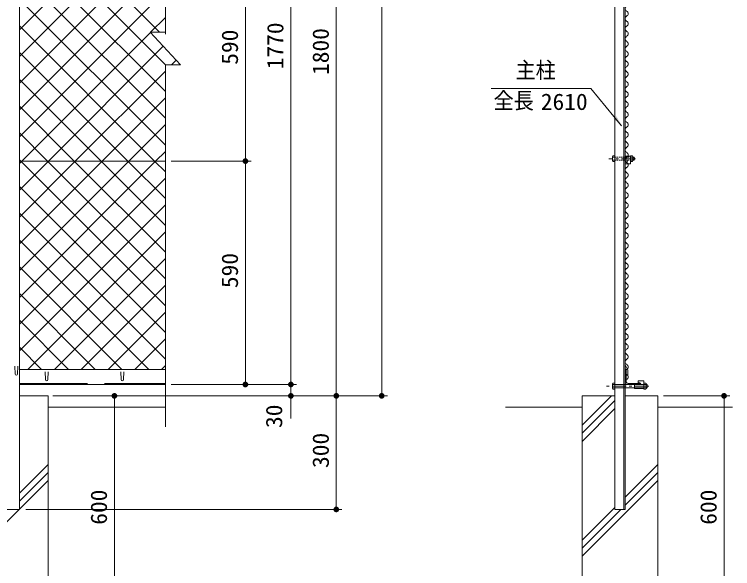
# Model space of a CAD drawing. Units: millimetres, scale not verified. Extents: x -4455 to 4455, y -3150 to 3150.
# Drawn here: x -1610 to 288, y -1008 to 456 of the extents above; entities that cross this region are included whole.
import ezdxf
from ezdxf.enums import TextEntityAlignment as Align

# ---------------------------------------------------------------- set-up
doc = ezdxf.new("R2010")
doc.units = ezdxf.units.MM
doc.header["$LTSCALE"] = 30
for name, pattern in [('DASHED', [7.5, 6, -1.5]), ('USER1', [2, 1.25, -0.25, 0.25, -0.25]), ('USER3', [0.1875, 0.125, -0.0625])]:
    doc.linetypes.add(name, pattern=pattern)
for name, color, linetype, lineweight in [('0-0_1部材', 3, 'Continuous', 18), ('0-1_5寸法', 1, 'Continuous', 18), ('0-2_SUNPOU', 1, 'Continuous', 18), ('0-3_6文字', 3, 'Continuous', 9), ('0-5_4基礎', 4, 'Continuous', 18), ('0-7_GL', 7, 'Continuous', 9), ('0-9_8部品', 3, 'Continuous', 18), ('0-A_2網', 4, 'Continuous', 18), ('0-B_AMI', 3, 'Continuous', 18)]:
    doc.layers.add(name, color=color, linetype=linetype, lineweight=lineweight)
doc.styles.add('ＭＳ ゴシック', font='')
doc.styles.get('ＭＳ ゴシック').set_extended_font_data('MS Gothic')

# ---------------------------------------------------------------- blocks, each defined once
blk = doc.blocks.new('NAMIX13')
at = {"layer": '0-B_AMI'}
for centre, start, end in [((-106.7, -200), 298.07249, 61.92751), ((106.7, -600), 118.07249, 241.92751), ((-106.7, -1000), 298.07249, 61.92751), ((106.7, -1400), 118.07249, 241.92751), ((-106.7, -1800), 298.07249, 61.92751), ((106.7, -2200), 118.07249, 241.92751), ((106.7, -3000), 118.07249, 241.92751), ((-106.7, -2600), 298.07249, 61.92751), ((-106.7, -3400), 298.07249, 61.92751), ((106.7, -3800), 118.07249, 241.92751), ((106.7, -4600), 118.07249, 241.92751), ((-106.7, -4200), 298.07249, 61.92751), ((-106.7, -5000), 298.07249, 61.92751), ((106.7, -5400), 118.07249, 241.92751), ((-106.7, -5800), 298.07249, 61.92751), ((106.7, -6200), 118.07249, 241.92751), ((106.7, -7000), 118.07249, 241.92751), ((-106.7, -6600), 298.07249, 61.92751), ((-106.7, -7400), 298.07249, 61.92751), ((106.7, -7800), 118.07249, 241.92751), ((106.7, -8600), 118.07249, 241.92751), ((-106.7, -8200), 298.07249, 61.92751)]:
    blk.add_arc(centre, 226.7, start, end, dxfattribs=at)
blk = doc.blocks.new('M1')
at = {"layer": '0-2_SUNPOU'}
blk.add_line((-7.5, 0), (-57.86, 0), dxfattribs=at)
for points in [[(0, 0), (-7.5, 0), (-7.44, 0.94)], [(0, 0), (-7.44, -0.94), (-7.5, 0)], [(0, 0), (-7.44, 0.94), (-7.26, 1.87)], [(0, 0), (-7.26, -1.87), (-7.44, -0.94)], [(0, 0), (-7.26, 1.87), (-6.97, 2.76)], [(0, 0), (-6.97, -2.76), (-7.26, -1.87)], [(0, 0), (-6.97, 2.76), (-6.57, 3.61)], [(0, 0), (-6.57, -3.61), (-6.97, -2.76)], [(0, 0), (-6.57, 3.61), (-6.07, 4.41)], [(0, 0), (-6.07, -4.41), (-6.57, -3.61)], [(0, 0), (-6.07, 4.41), (-5.47, 5.13)], [(0, 0), (-5.47, -5.13), (-6.07, -4.41)], [(0, 0), (-5.47, 5.13), (-4.78, 5.78)], [(0, 0), (-4.78, -5.78), (-5.47, -5.13)], [(0, 0), (-4.78, 5.78), (-4.02, 6.33)], [(0, 0), (-4.02, -6.33), (-4.78, -5.78)], [(0, 0), (-4.02, 6.33), (-3.19, 6.79)], [(0, 0), (-3.19, -6.79), (-4.02, -6.33)], [(0, 0), (-3.19, 6.79), (-2.32, 7.13)], [(0, 0), (-2.32, -7.13), (-3.19, -6.79)], [(0, 0), (-2.32, 7.13), (-1.41, 7.37)], [(0, 0), (-1.41, -7.37), (-2.32, -7.13)], [(0, 0), (-1.41, 7.37), (-0.47, 7.49)], [(0, 0), (-0.47, -7.49), (-1.41, -7.37)], [(0, 0), (-0.47, 7.49), (0.47, 7.49)], [(0, 0), (0.47, -7.49), (-0.47, -7.49)], [(0, 0), (0.47, 7.49), (1.41, 7.37)], [(0, 0), (1.41, 7.37), (2.32, 7.13)], [(0, 0), (2.32, 7.13), (3.19, 6.79)], [(0, 0), (3.19, 6.79), (4.02, 6.33)], [(0, 0), (4.02, 6.33), (4.78, 5.78)], [(0, 0), (4.78, 5.78), (5.47, 5.13)], [(0, 0), (5.47, 5.13), (6.07, 4.41)], [(0, 0), (6.07, 4.41), (6.57, 3.61)], [(0, 0), (6.57, 3.61), (6.97, 2.76)], [(0, 0), (6.97, 2.76), (7.26, 1.87)], [(0, 0), (7.26, 1.87), (7.44, 0.94)], [(0, 0), (7.44, 0.94), (7.5, 0)], [(0, 0), (1.41, -7.37), (0.47, -7.49)], [(0, 0), (2.32, -7.13), (1.41, -7.37)], [(0, 0), (3.19, -6.79), (2.32, -7.13)], [(0, 0), (4.02, -6.33), (3.19, -6.79)], [(0, 0), (4.78, -5.78), (4.02, -6.33)], [(0, 0), (5.47, -5.13), (4.78, -5.78)], [(0, 0), (6.07, -4.41), (5.47, -5.13)], [(0, 0), (6.57, -3.61), (6.07, -4.41)], [(0, 0), (6.97, -2.76), (6.57, -3.61)], [(0, 0), (7.26, -1.87), (6.97, -2.76)], [(0, 0), (7.44, -0.94), (7.26, -1.87)], [(0, 0), (7.5, 0), (7.44, -0.94)]]:
    blk.add_solid(points, dxfattribs=at)

msp = doc.modelspace()

# ---------------------------------------------------------------- linework, layer by layer
at = {"layer": '0-0_1部材', "color": 7, "lineweight": 9}
for p, q in [((-1596.46, 1702.15), (-1596.46, -851.56)), ((-23.47, 1301.21), (-23.47, -851.56)), ((0.53, 1307.64), (0.53, -851.56)), ((3.53, 1308.44), (3.53, -851.56)), ((-1596.46, 68.44), (-1210.76, 68.44)), ((3.53, -470.48), (10.84, -482.44)), ((-1596.46, -481.56), (-1210.76, -481.56)), ((3.53, -476.56), (3.53, -516.56)), ((3.53, -478.16), (6.84, -483.57)), ((3.53, -516.56), (3.53, -481.56)), ((3.53, -481.56), (4.53, -481.56)), ((6.53, -513.56), (6.53, -483.56)), ((6.84, -496.57), (6.84, -483.57)), ((10.84, -496.57), (10.84, -482.44)), ((10.84, -496.57), (6.84, -496.57)), ((-1596.46, -521.56), (-1210.76, -521.56)), ((43.53, -521.56), (8.53, -521.56)), ((41.53, -518.56), (11.53, -518.56)), ((28.34, -521.83), (43.09, -521.83)), ((43.53, -521.56), (43.53, -520.56)), ((-1652.46, -851.56), (-1596.46, -851.56)), ((-23.47, -851.56), (3.53, -851.56))]:
    msp.add_line(p, q, dxfattribs=at)
at = {"layer": '0-0_1部材', "color": 4}
for p, q in [((-1210.76, 1703.93), (-1210.76, 403.91)), ((-1250.76, 408.91), (-1170.76, 322.74)), ((-1210.76, 408.91), (-1250.76, 408.91)), ((-1210.76, 322.74), (-1210.76, -633.07)), ((-1210.76, 322.74), (-1170.76, 322.74))]:
    msp.add_line(p, q, dxfattribs=at)
at = {"layer": '0-0_1部材'}
for p, q in [((-29.87, 80.79), (-28.76, 82.71)), ((-29.87, 68.95), (-29.87, 80.79)), ((-29.18, 78.87), (-23.47, 78.87)), ((-28.76, 82.71), (-23.47, 82.71)), ((-23.47, 67.03), (-23.47, 82.71)), ((3.87, 81.19), (3.87, 70.69)), ((3.87, 81.19), (18.07, 81.19)), ((18.07, 67.03), (18.07, 82.71)), ((18.07, 81.19), (18.07, 61.19)), ((23.79, 78.87), (18.07, 78.87)), ((24.47, 68.95), (24.47, 80.79)), ((24.47, 78.87), (28.03, 78.87)), ((24.47, 78.07), (28.43, 78.07)), ((28.03, 70.87), (28.03, 78.87)), ((-29.18, 70.87), (-23.47, 70.87)), ((3.87, 70.69), (7.82, 70.69)), ((3.87, 66.19), (7.82, 66.19)), ((3.87, 66.19), (3.87, 61.19)), ((3.87, 61.19), (18.07, 61.19)), ((23.79, 70.87), (18.07, 70.87)), ((23.37, 67.03), (18.07, 67.03)), ((24.47, 68.95), (23.37, 67.03)), ((24.47, 71.67), (28.43, 71.67)), ((24.47, 70.87), (28.03, 70.87)), ((-1608.21, -473.51), (-1607.46, -494.01)), ((-1600.71, -473.51), (-1601.46, -494.01)), ((-1528.21, -488.06), (-1527.46, -508.56)), ((-1520.71, -488.06), (-1521.46, -508.56)), ((-1328.21, -488.06), (-1327.46, -508.56)), ((-1320.71, -488.06), (-1321.46, -508.56))]:
    msp.add_line(p, q, dxfattribs=at)
at = {"layer": '0-0_1部材', "color": 1, "linetype": 'USER1'}
msp.add_line((31.49, 74.87), (-39.34, 74.87), dxfattribs=at)
at = {"layer": '0-0_1部材', "color": 1, "linetype": 'DASHED'}
msp.add_line((-1596.46, -518.56), (-1210.76, -518.56), dxfattribs=at)
at = {"layer": '0-0_1部材'}
for points in [[(24.47, 80.79), (23.37, 82.71), (18.07, 82.71)], [(-29.87, 68.95), (-28.76, 67.03), (-23.47, 67.03)]]:
    msp.add_lwpolyline(points, dxfattribs=at)
for centre, radius, start, end in [((-26.84, 80.79), 3.03, 180, 219.3382), ((-17.87, 74.87), 12, 160.52878, 199.47122), ((12.47, 74.87), 12, 340.52878, 19.47122), ((21.45, 80.79), 3.03, 320.6618, 0), ((21.1, 74.87), 8, 330, 30), ((-26.84, 68.95), 3.03, 140.6618, 180), ((7.82, 68.44), 2.25, 270, 90), ((21.45, 68.95), 3.03, 0, 39.3382), ((-1604.46, -494.01), 3, 180, 0), ((-1524.46, -508.56), 3, 180, 0), ((-1324.46, -508.56), 3, 180, 0)]:
    msp.add_arc(centre, radius, start, end, dxfattribs=at)
at = {"layer": '0-0_1部材', "color": 7, "lineweight": 9}
for centre, radius, start, end in [((4.53, -483.56), 2, 0, 90), ((8.53, -516.56), 5, 180, 270), ((11.53, -513.56), 5, 180, 270), ((41.53, -520.56), 2, 0, 90)]:
    msp.add_arc(centre, radius, start, end, dxfattribs=at)
at = {"layer": '0-1_5寸法'}
for p, q in [((-639.19, 1624.44), (-639.19, -521.56)), ((-879.19, -491.56), (-879.19, 1218.44)), ((-759.19, 1218.44), (-759.19, -521.56)), ((-999.19, 98.44), (-999.19, 628.44)), ((-1195.76, 68.44), (-984.19, 68.44)), ((-1195.76, 68.44), (-984.19, 68.44)), ((-999.19, -491.56), (-999.19, 38.44)), ((-879.19, -491.56), (-879.19, -461.56)), ((-1195.76, -521.56), (-864.19, -521.56)), ((-1195.76, -521.56), (-864.19, -521.56)), ((-1195.76, -521.56), (-984.19, -521.56)), ((-879.19, -521.56), (-879.19, -551.56)), ((-1507.97, -551.56), (-744.19, -551.56)), ((-1507.97, -551.56), (-624.19, -551.56)), ((-1507.97, -551.56), (-744.19, -551.56)), ((-1505.51, -551.56), (-1330.29, -551.56)), ((-1195.76, -551.56), (-864.19, -551.56)), ((105.03, -551.56), (280.25, -551.56)), ((-1345.29, -581.56), (-1345.29, -1121.56)), ((-879.19, -581.56), (-879.19, -611.56)), ((-759.19, -581.56), (-759.19, -821.56)), ((265.25, -581.56), (265.25, -1121.56)), ((-1579.42, -851.56), (-744.19, -851.56))]:
    msp.add_line(p, q, dxfattribs=at)
at = {"layer": '0-3_6文字', "color": 7}
msp.add_lwpolyline([(-349.96, 260.37), (-86.58, 260.37), (-5.32, 162.05)], dxfattribs=at)
msp.add_solid([(-4.05, 160.51), (-27.17, 180.31), (-19.14, 186.95)], dxfattribs=at)
at = {"layer": '0-5_4基礎', "color": 7, "lineweight": 9}
for p, q in [((-1596.46, -551.56), (-1520.51, -551.56)), ((-1520.51, -1151.56), (-1520.51, -551.56)), ((-109.97, -1151.56), (-109.97, -551.56)), ((-109.97, -551.56), (-23.47, -551.56)), ((3.53, -551.56), (90.03, -551.56)), ((90.03, -1151.56), (90.03, -551.56))]:
    msp.add_line(p, q, dxfattribs=at)
at = {"layer": '0-5_4基礎'}
for p, q in [((-109.97, -629.33), (-32.19, -551.56)), ((-109.97, -650.54), (-23.47, -564.04)), ((-109.97, -671.76), (-23.47, -585.26)), ((-1596.46, -808.74), (-1520.51, -732.79)), ((3.53, -819.29), (90.03, -732.79)), ((-1596.46, -829.95), (-1520.51, -754)), ((3.53, -840.5), (90.03, -754)), ((-1720.51, -975.22), (-1520.51, -775.22)), ((-109.97, -975.22), (90.03, -775.22)), ((-109.97, -932.79), (-23.47, -846.29)), ((-109.97, -954), (-7.52, -851.56))]:
    msp.add_line(p, q, dxfattribs=at)
at = {"layer": '0-7_GL'}
for p, q in [((-1520.51, -581.56), (-1210.76, -581.56)), ((-311.74, -581.56), (-109.97, -581.56)), ((287.86, -581.56), (90.03, -581.56))]:
    msp.add_line(p, q, dxfattribs=at)
at = {"layer": '0-9_8部品', "linetype": 'USER3'}
for p, q in [((-23.47, 78.87), (18.07, 78.87)), ((-23.47, 70.87), (18.07, 70.87))]:
    msp.add_line(p, q, dxfattribs=at)
at = {"layer": '0-9_8部品', "color": 1, "linetype": 'USER1'}
msp.add_line((66.76, -526.01), (-45.86, -526.01), dxfattribs=at)
at = {"layer": '0-9_8部品', "color": 7, "lineweight": 9}
for p, q in [((-29.87, -520.09), (-28.76, -518.17)), ((-29.87, -531.93), (-29.87, -520.09)), ((-29.18, -522.01), (-23.47, -522.01)), ((-29.18, -530.01), (-23.47, -530.01)), ((-28.76, -518.17), (-23.47, -518.17)), ((-23.47, -533.85), (-23.47, -518.17)), ((-1.37, -522.01), (53.34, -522.01)), ((3.53, -530.01), (58.25, -530.01)), ((28.34, -532.33), (28.34, -521.83)), ((38.34, -517.33), (38.34, -512.33)), ((38.34, -512.33), (53.34, -512.33)), ((38.34, -517.33), (43.09, -517.33)), ((53.34, -532.33), (53.34, -512.33)), ((53.34, -518.17), (53.34, -533.85)), ((58.64, -518.17), (53.34, -518.17)), ((59.06, -522.01), (53.34, -522.01)), ((59.06, -530.01), (53.34, -530.01)), ((59.74, -520.09), (58.64, -518.17)), ((28.34, -532.33), (53.34, -532.33)), ((58.64, -533.85), (53.34, -533.85))]:
    msp.add_line(p, q, dxfattribs=at)
at = {"layer": '0-9_8部品', "linetype": 'DASHED'}
for p, q in [((-23.47, -522.01), (3.53, -522.01)), ((-23.47, -530.01), (3.53, -530.01)), ((28.34, -530.33), (53.34, -530.33))]:
    msp.add_line(p, q, dxfattribs=at)
at = {"layer": '0-9_8部品', "color": 7, "lineweight": 9}
for points in [[(59.74, -520.09), (59.74, -531.93), (58.64, -533.85)], [(-29.87, -531.93), (-28.76, -533.85), (-23.47, -533.85)]]:
    msp.add_lwpolyline(points, dxfattribs=at)
for centre, radius, start, end in [((-26.84, -520.09), 3.03, 180, 219.3382), ((-17.87, -526.01), 12, 160.52878, 199.47122), ((-26.84, -531.93), 3.03, 140.6618, 180), ((43.09, -519.58), 2.25, 270, 90), ((56.71, -520.09), 3.03, 320.6618, 0), ((47.74, -526.01), 12, 340.52878, 19.47122), ((56.71, -531.93), 3.03, 0, 39.3382), ((56.59, -526.01), 6.71, 298.05542, 61.94458)]:
    msp.add_arc(centre, radius, start, end, dxfattribs=at)
at = {"layer": '0-A_2網'}
for p, q in [((-1596.46, 415.58), (-1353.6, 658.44)), ((-1596.46, 344.87), (-1282.89, 658.44)), ((-1596.46, 274.16), (-1212.18, 658.44)), ((-1210.76, 252.2), (-1596.46, 637.9)), ((-1596.46, 203.45), (-1210.76, 589.15)), ((-1210.76, 181.49), (-1596.46, 567.19)), ((-1596.46, 132.74), (-1210.76, 518.44)), ((-1210.76, 110.78), (-1596.46, 496.48)), ((-1249.59, 408.91), (-1210.76, 447.73)), ((-1239.14, 68.44), (-1596.46, 425.77)), ((-1309.85, 68.44), (-1596.46, 355.06)), ((-1194.32, 322.74), (-1182.11, 334.96)), ((-1380.56, 68.44), (-1596.46, 284.35)), ((-1377.92, 68.44), (-1210.76, 235.6)), ((-1451.27, 68.44), (-1596.46, 213.64)), ((-1307.2, 68.44), (-1210.76, 164.89)), ((-1521.98, 68.44), (-1596.46, 142.92)), ((-1236.49, 68.44), (-1210.76, 94.18)), ((-1592.69, 68.44), (-1596.46, 72.21)), ((-1596.46, -150.1), (-1377.92, 68.44)), ((-1596.46, -220.81), (-1307.2, 68.44)), ((-1596.46, -291.52), (-1236.49, 68.44)), ((-1210.76, -313.49), (-1592.69, 68.44)), ((-1210.76, -242.78), (-1521.98, 68.44)), ((-1210.76, -172.07), (-1451.27, 68.44)), ((-1210.76, -101.36), (-1380.56, 68.44)), ((-1210.76, -30.64), (-1309.85, 68.44)), ((-1210.76, 40.07), (-1239.14, 68.44)), ((-1596.46, -362.24), (-1210.76, 23.47)), ((-1210.76, -384.2), (-1596.46, 1.5)), ((-1596.46, -432.95), (-1210.76, -47.24)), ((-1210.76, -454.91), (-1596.46, -69.21)), ((-1574.36, -481.56), (-1210.76, -117.95)), ((-1254.82, -481.56), (-1596.46, -139.92)), ((-1503.65, -481.56), (-1210.76, -188.67)), ((-1325.53, -481.56), (-1596.46, -210.63)), ((-1432.94, -481.56), (-1210.76, -259.38)), ((-1396.24, -481.56), (-1596.46, -281.34)), ((-1362.23, -481.56), (-1210.76, -330.09)), ((-1466.95, -481.56), (-1596.46, -352.05)), ((-1291.52, -481.56), (-1210.76, -400.8)), ((-1537.67, -481.56), (-1596.46, -422.76)), ((-1220.81, -481.56), (-1210.76, -471.51))]:
    msp.add_line(p, q, dxfattribs=at)
for points in [[(-1226.05, 408.91), (-1475.58, 658.44), (-1596.46, 779.32)], [(-1210.6, 322.74), (-1546.29, 658.44), (-1596.46, 708.61)], [(-1596.46, 62.03), (-1590.05, 68.44), (-1250.19, 408.3)], [(-1596.46, -8.68), (-1519.34, 68.44), (-1216.15, 371.63)], [(-1596.46, -79.39), (-1448.63, 68.44), (-1210.76, 306.31)]]:
    msp.add_lwpolyline(points, dxfattribs=at)
at = {"layer": '0-A_2網', "color": 3}
for centre, start, end in [((4.31, -288.55), 298.07249, 61.92751), ((11.42, -301.88), 118.07249, 241.92751)]:
    msp.add_arc(centre, 7.56, start, end, dxfattribs=at)
at = {"layer": '0-B_AMI'}
for centre, start, end in [((11.42, -328.55), 118.07249, 241.92751), ((4.31, -315.21), 298.07249, 61.92751), ((4.31, -341.88), 298.07249, 61.92751), ((11.42, -355.21), 118.07249, 241.92751), ((11.42, -381.88), 118.07249, 241.92751), ((4.31, -368.55), 298.07249, 61.92751), ((4.31, -395.21), 298.07249, 61.92751), ((11.42, -408.55), 118.07249, 241.92751), ((4.31, -421.88), 298.07249, 61.92751), ((11.42, -435.21), 118.07249, 241.92751), ((11.42, -461.88), 118.07249, 241.92751), ((4.31, -448.55), 298.07249, 61.92751), ((4.31, -475.21), 298.07249, 61.92751), ((11.42, -488.55), 118.07249, 241.92751), ((4.31, -501.88), 298.07249, 61.92751)]:
    msp.add_arc(centre, 7.56, start, end, dxfattribs=at)

# ---------------------------------------------------------------- block references
at = {"layer": '0-1_5寸法'}
for p, rotation in [((-999.19, 68.44), 270), ((-999.19, 68.44), 90), ((-999.19, -521.56), 270), ((-879.19, -521.56), 270), ((-879.19, -521.56), 270), ((-759.19, -551.56), 270), ((-639.19, -551.56), 270), ((-1345.29, -551.56), 90), ((-879.19, -551.56), 90), ((-759.19, -551.56), 90), ((265.25, -551.56), 90), ((-759.19, -851.56), 270)]:
    msp.add_blockref('M1', p, dxfattribs=dict(at, rotation=rotation))
at = {"layer": '0-A_2網', "xscale": 0.03333333, "yscale": 0.03333333}
for p in [(7.86, 598.12), (7.86, 304.79), (7.86, 11.45)]:
    msp.add_blockref('NAMIX13', p, dxfattribs=at)

# ---------------------------------------------------------------- texts
at = {"layer": '0-1_5寸法', "color": 3, "style": 'ＭＳ ゴシック', "width": 1.05}
for s, p in [('1770', (-885.86, 310.94)), ('590', (-1005.86, 322.94)), ('1800', (-765.86, 295.94)), ('590', (-1005.86, -267.06)), ('30', (-889.04, -636.42)), ('300', (-765.86, -742.06)), ('600', (-1351.96, -892.06)), ('600', (258.58, -892.06))]:
    msp.add_text(s, height=43.33, rotation=90, dxfattribs=at).set_placement(p, align=Align.BOTTOM_LEFT)
at = {"layer": '0-3_6文字', "style": 'ＭＳ ゴシック'}
for s, width, p in [('主柱', 0.9, (-285.63, 274.01)), ('全長', 0.9, (-343.63, 193.55)), ('2610', 1.05, (-218.9, 190.57))]:
    msp.add_text(s, height=43.33, dxfattribs=dict(at, width=width)).set_placement(p, align=Align.BOTTOM_LEFT)

doc.saveas('drawing.dxf')
